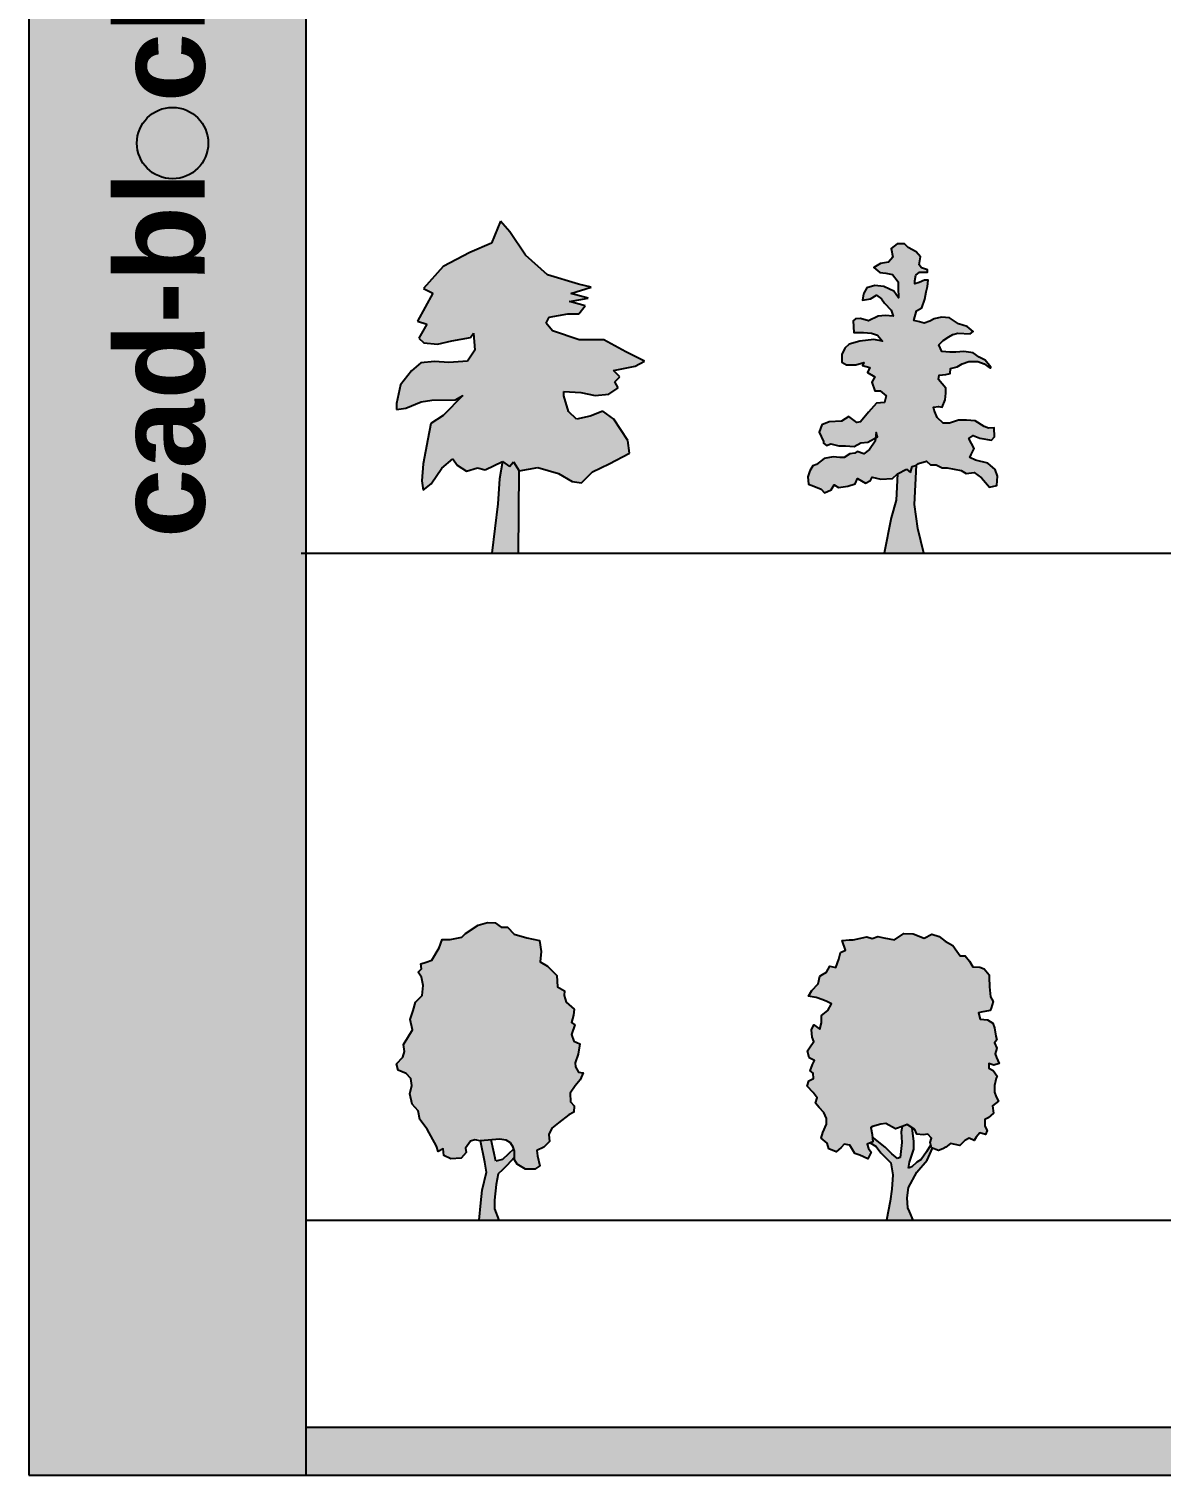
# Model space of a CAD drawing. Header units: millimetres. Extents: x 23281 to 186461, y 175321 to 253200.
# Drawn here: x 23281 to 53759, y 175321 to 214261 of the extents above; entities that cross this region are included whole.
import ezdxf

# ---------------------------------------------------------------- set-up
doc = ezdxf.new("R2010")
doc.units = ezdxf.units.MM
doc.layers.add('www.cad-blocks.net', color=7, linetype='Continuous')
doc.styles.get("Standard").update_dxf_attribs({"font": 'arial.ttf'})

# ---------------------------------------------------------------- blocks, each defined once
blk = doc.blocks.new('A$C51D35598')
for color, points in [(255, [(6174, 5420), (5587, 5750), (4918, 5744), (4200, 5989), (4031, 6191), (4113, 6359), (4614, 6446), (4913, 6449), (5078, 6665), (4659, 6781), (5160, 6869), (4693, 6996), (5241, 7168), (4906, 7249), (4069, 7493), (3479, 8026), (3056, 8655), (2803, 8940), (2557, 8353), (1974, 8097), (1261, 7722), (728, 7132), (980, 7003), (568, 6248), (819, 6166), (607, 5794), (740, 5664), (1110, 5631), (1491, 5717), (1992, 5805), (2075, 5925), (2114, 5472), (1914, 5171), (1412, 5132), (1030, 5165), (660, 5126), (411, 4909), (115, 4536), (0, 4034), (1, 3867), (252, 3905), (668, 4075), (955, 4125), (1587, 4130), (1789, 4251), (1256, 3710), (924, 3492), (843, 3073), (717, 2404), (685, 1950), (723, 1699), (936, 1868), (1220, 2288), (1516, 2541), (1637, 2375), (1889, 2210), (2187, 2296), (2390, 2250), (2854, 2468), (3042, 2339), (3156, 2459), (3310, 2221), (3811, 2309), (4361, 2146), (4733, 1934), (4984, 1900), (5280, 2189), (5732, 2407), (6279, 2698), (6229, 3032), (5854, 3614), (5554, 3827), (5221, 3693), (4851, 3606), (4635, 3820), (4512, 4237), (4511, 4356), (4965, 4324), (5348, 4243), (5718, 4282), (5967, 4451), (5882, 4617), (6013, 4750), (5844, 4916), (6428, 5040), (6678, 5173)]), (253, [(3310, 2221), (3156, 2459), (3042, 2339), (2854, 2468), (2774, 2002), (2732, 1333), (2574, 0), (3291, 0)])]:
    blk.add_hatch(color=color).paths.add_polyline_path(points)
at = {"color": 255}
for p, q in [((2803, 8940), (2557, 8353)), ((3056, 8655), (2803, 8940)), ((3479, 8026), (3056, 8655)), ((2557, 8353), (1974, 8097)), ((1974, 8097), (1261, 7722)), ((4069, 7493), (3479, 8026)), ((1261, 7722), (728, 7132)), ((4906, 7249), (4069, 7493)), ((728, 7132), (980, 7003)), ((4693, 6996), (5241, 7168)), ((5241, 7168), (4906, 7249)), ((980, 7003), (568, 6248)), ((4659, 6781), (5160, 6869)), ((5078, 6665), (4659, 6781)), ((5160, 6869), (4693, 6996)), ((4913, 6449), (5078, 6665)), ((568, 6248), (819, 6166)), ((4031, 6191), (4113, 6359)), ((4113, 6359), (4614, 6446)), ((4614, 6446), (4913, 6449)), ((819, 6166), (607, 5794)), ((1992, 5805), (2075, 5925)), ((2075, 5925), (2114, 5472)), ((4200, 5989), (4031, 6191)), ((4918, 5744), (4200, 5989)), ((607, 5794), (740, 5664)), ((740, 5664), (1110, 5631)), ((1110, 5631), (1491, 5717)), ((1491, 5717), (1992, 5805)), ((2114, 5472), (1914, 5171)), ((5587, 5750), (4918, 5744)), ((6174, 5420), (5587, 5750)), ((660, 5126), (411, 4909)), ((1030, 5165), (660, 5126)), ((1412, 5132), (1030, 5165)), ((1914, 5171), (1412, 5132)), ((6678, 5173), (6174, 5420)), ((6428, 5040), (6678, 5173)), ((411, 4909), (115, 4536)), ((5844, 4916), (6428, 5040)), ((6013, 4750), (5844, 4916)), ((5882, 4617), (6013, 4750)), ((115, 4536), (0, 4034)), ((4511, 4356), (4965, 4324)), ((4512, 4237), (4511, 4356)), ((4965, 4324), (5348, 4243)), ((5718, 4282), (5967, 4451)), ((5967, 4451), (5882, 4617)), ((0, 4034), (1, 3867)), ((1, 3867), (252, 3905)), ((252, 3905), (668, 4075)), ((668, 4075), (955, 4125)), ((955, 4125), (1587, 4130)), ((1789, 4251), (1256, 3710)), ((1587, 4130), (1789, 4251)), ((4635, 3820), (4512, 4237)), ((5348, 4243), (5718, 4282)), ((1256, 3710), (924, 3492)), ((4851, 3606), (4635, 3820)), ((5221, 3693), (4851, 3606)), ((5554, 3827), (5221, 3693)), ((5854, 3614), (5554, 3827)), ((6229, 3032), (5854, 3614)), ((924, 3492), (843, 3073)), ((843, 3073), (717, 2404)), ((6279, 2698), (6229, 3032)), ((717, 2404), (685, 1950)), ((1220, 2288), (1516, 2541)), ((1516, 2541), (1637, 2375)), ((1637, 2375), (1889, 2210)), ((2390, 2250), (2854, 2468)), ((2854, 2468), (2774, 2002)), ((2854, 2468), (3042, 2339)), ((3042, 2339), (3156, 2459)), ((3156, 2459), (3310, 2221)), ((5280, 2189), (5732, 2407)), ((5732, 2407), (6279, 2698)), ((685, 1950), (723, 1699)), ((936, 1868), (1220, 2288)), ((1889, 2210), (2187, 2296)), ((2187, 2296), (2390, 2250)), ((2774, 2002), (2732, 1333)), ((3291, 0), (3310, 2221)), ((3310, 2221), (3811, 2309)), ((3811, 2309), (4361, 2146)), ((4361, 2146), (4733, 1934)), ((4984, 1900), (5280, 2189)), ((723, 1699), (936, 1868)), ((4733, 1934), (4984, 1900)), ((2732, 1333), (2574, 0))]:
    blk.add_line(p, q, dxfattribs=at)
blk = doc.blocks.new('A$C176B3329')
for color, points in [(255, [(3717, 4306), (3716, 4447), (3517, 4681), (3533, 4799), (3713, 4817), (3831, 4841), (3846, 4976), (4026, 5016), (4160, 5096), (4339, 5159), (4575, 5161), (4750, 5101), (4908, 4984), (4930, 5007), (4771, 5202), (4613, 5279), (4455, 5396), (4197, 5433), (3983, 5415), (3826, 5414), (3607, 5429), (3527, 5608), (3644, 5727), (3801, 5823), (3901, 5886), (4036, 5926), (4373, 5906), (4451, 5969), (4293, 6102), (4056, 6179), (3819, 6335), (3600, 6355), (3404, 6314), (3286, 6252), (3129, 6194), (3011, 6233), (2854, 6271), (2930, 6524), (3070, 6604), (3147, 6840), (3185, 7037), (3223, 7178), (3238, 7352), (3143, 7351), (3003, 7294), (2885, 7254), (2885, 7332), (2906, 7490), (3007, 7571), (3220, 7571), (3219, 7627), (3065, 7685), (2999, 7766), (3037, 7979), (2918, 8119), (2703, 8235), (2602, 8330), (2405, 8328), (2249, 8209), (2290, 7974), (2173, 7838), (1960, 7797), (1781, 7694), (1939, 7561), (2097, 7540), (2277, 7502), (2435, 7306), (2437, 7149), (2439, 6874), (2320, 7053), (2201, 7108), (2043, 7185), (1807, 7206), (1589, 7143), (1511, 7007), (1495, 6928), (1473, 6810), (1692, 6851), (1849, 6948), (1984, 6854), (2064, 6736), (2245, 6541), (2302, 6384), (2089, 6400), (1892, 6381), (1635, 6261), (1421, 6316), (1281, 6315), (1225, 6258), (1244, 5944), (1306, 5944), (1503, 5946), (1716, 5925), (1874, 5870), (2016, 5714), (1779, 5751), (1403, 5709), (1112, 5628), (995, 5526), (918, 5351), (919, 5149), (1038, 5072), (1156, 5073), (1291, 5074), (1509, 5137), (1470, 5058), (1667, 4998), (1607, 4863), (1804, 4746), (1727, 4605), (1807, 4370), (1947, 4371), (2106, 4238), (2068, 4058), (1849, 4039), (1637, 3802), (1420, 3542), (1325, 3524), (1105, 3679), (909, 3560), (578, 3535), (382, 3455), (305, 3258), (425, 3006), (425, 2967), (504, 2905), (622, 2946), (836, 2891), (1016, 2893), (1252, 2872), (1425, 2974), (1621, 2993), (1825, 3106), (1838, 3253), (1878, 3135), (1825, 3106), (1818, 3017), (1662, 2796), (1506, 2677), (1331, 2738), (1270, 2698), (1135, 2674), (979, 2578), (861, 2577), (681, 2592), (445, 2551), (233, 2392), (132, 2352), (55, 2217), (0, 2059), (18, 1863), (159, 1802), (356, 1725), (453, 1630), (632, 1710), (709, 1846), (828, 1768), (1080, 1809), (1276, 1872), (1337, 2008), (1551, 1891), (1691, 1954), (1730, 2050), (1966, 1996), (2280, 2015), (2414, 2134), (2660, 2261), (2765, 2175), (2812, 2331), (2923, 2374), (2985, 2414), (3198, 2477), (3300, 2377), (3457, 2378), (3615, 2301), (3749, 2302), (4126, 2226), (4262, 2149), (4481, 2173), (4678, 2034), (4894, 1783), (5090, 1824), (5110, 2077), (5047, 2256), (4849, 2428), (4517, 2504), (4359, 2582), (4398, 2661), (4475, 2819), (4333, 3093), (4450, 3172), (4631, 3095), (4945, 3041), (5023, 3137), (5022, 3373), (4864, 3372), (4746, 3410), (4509, 3566), (4273, 3586), (4054, 3585), (3819, 3504), (3645, 3503), (3486, 3659), (3406, 3855), (3383, 3933), (3523, 3951), (3619, 3935), (3696, 4132)]), (253, [(2959, 667), (2876, 1312), (2923, 2374), (2812, 2331), (2765, 2175), (2660, 2261), (2414, 2134), (2380, 1426), (2249, 953), (2060, 0), (3122, 0)])]:
    blk.add_hatch(color=color).paths.add_polyline_path(points)
at = {"color": 255}
for p, q in [((2812, 2331), (2923, 2374)), ((2414, 2134), (2660, 2261)), ((2660, 2261), (2765, 2175)), ((2765, 2175), (2812, 2331))]:
    blk.add_line(p, q, dxfattribs=at)
blk.add_lwpolyline([(3122, 0), (2959, 667), (2876, 1312), (2923, 2374), (2985, 2414), (3198, 2477), (3300, 2377), (3457, 2378), (3615, 2301), (3749, 2302), (4126, 2226), (4262, 2149), (4481, 2173), (4678, 2034), (4894, 1783), (5090, 1824), (5110, 2077), (5047, 2256), (4849, 2428), (4517, 2504), (4359, 2582), (4398, 2661), (4475, 2819), (4333, 3093), (4450, 3172), (4631, 3095), (4945, 3041), (5023, 3137), (5022, 3373), (4864, 3372), (4746, 3410), (4509, 3566), (4273, 3586), (4054, 3585), (3819, 3504), (3645, 3503), (3486, 3659), (3406, 3855), (3383, 3933), (3523, 3951), (3619, 3935), (3696, 4132), (3717, 4306), (3716, 4447), (3517, 4681), (3533, 4799), (3713, 4817), (3831, 4841), (3846, 4976), (4026, 5016), (4160, 5096), (4339, 5159), (4575, 5161), (4750, 5101), (4908, 4984), (4930, 5007), (4771, 5202), (4613, 5279), (4455, 5396), (4197, 5433), (3983, 5415), (3826, 5414), (3607, 5429), (3527, 5608), (3644, 5727), (3801, 5823), (3901, 5886), (4036, 5926), (4373, 5906), (4451, 5969), (4293, 6102), (4056, 6179), (3819, 6335), (3600, 6355), (3404, 6314), (3286, 6252), (3129, 6194), (3011, 6233), (2854, 6271), (2930, 6524), (3070, 6604), (3147, 6840), (3185, 7037), (3223, 7178), (3238, 7352), (3143, 7351), (3003, 7294), (2885, 7254), (2885, 7332), (2906, 7490), (3007, 7571), (3220, 7571), (3219, 7627), (3065, 7685), (2999, 7766), (3037, 7979), (2918, 8119), (2703, 8235), (2602, 8330), (2405, 8328), (2249, 8209), (2290, 7974), (2173, 7838), (1960, 7797), (1781, 7694), (1939, 7561), (2097, 7540), (2277, 7502), (2435, 7306), (2437, 7149), (2439, 6874), (2320, 7053), (2201, 7108), (2043, 7185), (1807, 7206), (1589, 7143), (1511, 7007), (1495, 6928), (1473, 6810), (1692, 6851), (1849, 6948), (1984, 6854), (2064, 6736), (2245, 6541), (2302, 6384), (2089, 6400), (1892, 6381), (1635, 6261), (1421, 6316), (1281, 6315), (1225, 6258), (1244, 5944), (1306, 5944), (1503, 5946), (1716, 5925), (1874, 5870), (2016, 5714), (1779, 5751), (1403, 5709), (1112, 5628), (995, 5526), (918, 5351), (919, 5149), (1038, 5072), (1156, 5073), (1291, 5074), (1509, 5137), (1470, 5058), (1667, 4998), (1607, 4863), (1804, 4746), (1727, 4605), (1807, 4370), (1947, 4371), (2106, 4238), (2068, 4058), (1849, 4039), (1637, 3802), (1420, 3542), (1325, 3524), (1105, 3679), (909, 3560), (578, 3535), (382, 3455), (305, 3258), (425, 3006), (425, 2967), (504, 2905), (622, 2946), (836, 2891), (1016, 2893), (1252, 2872), (1425, 2974), (1621, 2993), (1878, 3135), (1838, 3253), (1818, 3017), (1662, 2796), (1506, 2677), (1331, 2738), (1270, 2698), (1135, 2674), (979, 2578), (861, 2577), (681, 2592), (445, 2551), (233, 2392), (132, 2352), (55, 2217), (0, 2059), (18, 1863), (159, 1802), (356, 1725), (453, 1630), (632, 1710), (709, 1846), (828, 1768), (1080, 1809), (1276, 1872), (1337, 2008), (1551, 1891), (1691, 1954), (1730, 2050), (1966, 1996), (2280, 2015), (2414, 2134), (2380, 1426), (2249, 953), (2060, 0)], dxfattribs=at)
blk = doc.blocks.new('A$C25972308')
for color, points in [(255, [(4715, 5002), (4802, 5268), (4713, 5326), (4770, 5521), (4782, 5681), (4574, 5873), (4513, 6049), (4529, 6180), (4335, 6284), (4320, 6591), (4065, 6842), (3875, 6958), (3902, 7236), (3853, 7531), (3516, 7604), (3174, 7702), (2995, 7895), (2818, 7893), (2657, 8010), (2451, 8021), (2199, 7948), (1859, 7722), (1759, 7620), (1448, 7558), (1229, 7557), (1155, 7333), (951, 7007), (659, 6888), (675, 6769), (587, 6680), (677, 6550), (721, 6327), (693, 6049), (518, 5871), (448, 5647), (374, 5410), (435, 5133), (306, 4925), (190, 4731), (221, 4542), (176, 4394), (0, 4215), (48, 4039), (267, 3952), (386, 3818), (417, 3629), (360, 3405), (421, 3128), (587, 2952), (631, 2717), (827, 2453), (1152, 1863), (1256, 1921), (1274, 1745), (1465, 1658), (1747, 1677), (1876, 1825), (1863, 1943), (1992, 2134), (2246, 2208), (2261, 2136), (2890, 2197), (3070, 2083), (3177, 1920), (3179, 1629), (3252, 1512), (3476, 1379), (3724, 1381), (3859, 1470), (3765, 1875), (3973, 1972), (4119, 2121), (4100, 2314), (4188, 2479), (4363, 2628), (4776, 2935), (4789, 3086), (4683, 3191), (4681, 3427), (4815, 3617), (4944, 3782), (5031, 3973), (4900, 3988), (4794, 4192), (4896, 4473), (4936, 4755), (4776, 4826)]), (253, [(2683, 960), (2740, 1255), (2857, 1361), (2974, 1480), (3179, 1701), (3177, 1865), (3159, 1927), (2855, 1639), (2678, 1596), (2556, 2165), (2261, 2136), (2384, 1564), (2428, 1299), (2314, 809), (2274, 472), (2232, 0), (2762, 0), (2642, 311), (2640, 547)])]:
    blk.add_hatch(color=color).paths.add_polyline_path(points)
at = {"color": 255}
for p, q in [((2678, 1596), (2556, 2165)), ((2855, 1639), (2678, 1596)), ((3159, 1927), (2855, 1639)), ((3179, 1701), (2974, 1480)), ((2740, 1255), (2683, 960)), ((2857, 1361), (2740, 1255)), ((2974, 1480), (2857, 1361)), ((2683, 960), (2640, 547)), ((2640, 547), (2642, 311)), ((2642, 311), (2762, 0))]:
    blk.add_line(p, q, dxfattribs=at)
blk.add_lwpolyline([(2232, 0), (2274, 472), (2314, 809), (2428, 1299), (2384, 1564), (2261, 2136), (2109, 2168), (1992, 2134), (1863, 1943), (1876, 1825), (1747, 1677), (1465, 1658), (1274, 1745), (1256, 1921), (1126, 1849), (1079, 1996), (827, 2453), (631, 2717), (587, 2952), (421, 3128), (360, 3405), (417, 3629), (386, 3818), (267, 3952), (48, 4039), (0, 4215), (176, 4394), (221, 4542), (190, 4731), (306, 4925), (435, 5133), (374, 5410), (448, 5647), (518, 5871), (693, 6049), (721, 6327), (677, 6550), (587, 6680), (675, 6769), (657, 6904), (804, 6947), (951, 7007), (1155, 7333), (1229, 7557), (1448, 7558), (1759, 7620), (1859, 7722), (2199, 7948), (2451, 8021), (2657, 8010), (2818, 7893), (2995, 7895), (3174, 7702), (3516, 7604), (3853, 7531), (3902, 7236), (3875, 6958), (4065, 6842), (4320, 6591), (4335, 6284), (4529, 6180), (4513, 6049), (4574, 5873), (4782, 5681), (4770, 5521), (4713, 5326), (4802, 5268), (4715, 5002), (4776, 4826), (4936, 4755), (4896, 4473), (4810, 4236), (4823, 4135), (4900, 3988), (5031, 3973), (4944, 3782), (4815, 3617), (4681, 3427), (4683, 3191), (4789, 3086), (4774, 2909), (4644, 2837), (4363, 2628), (4188, 2479), (4100, 2314), (4119, 2121), (3973, 1972), (3779, 1882), (3797, 1735), (3859, 1470), (3724, 1381), (3476, 1379), (3252, 1512), (3179, 1629), (3177, 1865), (3147, 1966), (3070, 2083), (2952, 2158), (2775, 2186), (2261, 2136)], dxfattribs=at)
blk = doc.blocks.new('A$C71074ECD')
for color, points in [(255, [(5049, 4781), (5108, 4857), (5077, 4958), (5046, 5181), (5003, 5311), (4855, 5398), (4661, 5414), (4618, 5590), (4689, 5604), (4925, 5652), (4954, 5711), (5011, 5888), (4939, 6018), (4907, 6283), (4905, 6549), (4904, 6608), (4768, 6771), (4650, 6812), (4460, 6827), (4371, 6974), (4252, 7121), (4117, 7120), (4028, 7249), (3925, 7396), (3718, 7512), (3553, 7646), (3363, 7703), (3153, 7596), (2857, 7712), (2609, 7727), (2357, 7548), (2062, 7605), (1902, 7645), (1755, 7585), (1607, 7631), (1237, 7552), (1136, 7551), (942, 7537), (1033, 7272), (903, 7212), (858, 7035), (771, 6811), (611, 6839), (524, 6679), (419, 6619), (347, 6572), (303, 6365), (127, 6187), (40, 6039), (247, 5998), (424, 5941), (530, 5895), (661, 5825), (561, 5647), (385, 5511), (387, 5321), (342, 5144), (181, 5261), (123, 5125), (137, 4936), (184, 4819), (68, 4641), (9, 4564), (53, 4375), (201, 4301), (143, 4199), (85, 4022), (161, 3963), (175, 3816), (45, 3756), (0, 3608), (166, 3445), (268, 3299), (227, 3151), (329, 3034), (448, 2904), (525, 2741), (526, 2593), (422, 2369), (382, 2209), (543, 2075), (590, 1928), (780, 1841), (914, 1960), (1002, 2049), (1150, 2021), (1282, 1803), (1417, 1758), (1637, 1658), (1724, 1836), (1652, 1936), (1621, 2054), (1768, 2114), (1750, 2308), (1719, 2497), (1765, 2527), (1983, 2588), (2118, 2606), (2384, 2460), (2590, 2533), (2691, 2581), (2898, 2447), (2958, 2317), (3123, 2302), (3253, 2320), (3347, 2215), (3314, 2097), (3349, 1950), (3539, 1880), (3656, 1923), (3732, 1970), (3862, 2072), (4115, 2015), (4244, 2150), (4362, 2210), (4497, 2152), (4555, 2241), (4655, 2360), (4803, 2315), (4849, 2421), (4789, 2538), (4787, 2715), (4876, 2758), (5022, 2881), (4991, 3087), (5150, 3206), (5090, 3324), (5047, 3454), (5046, 3631), (5086, 3825), (5115, 3884), (5013, 4031), (4895, 4101), (4894, 4219), (5025, 4178), (5172, 4222), (5099, 4385), (5068, 4486), (5109, 4634)]), (253, [(2758, 1562), (2873, 1917), (2872, 2123), (2828, 2493), (2691, 2581), (2590, 2533), (2561, 2523), (2532, 2386), (2547, 2091), (2508, 1695), (2433, 1665), (2284, 1794), (2106, 1969), (1756, 2245), (1768, 2114), (1695, 2084), (1858, 1984), (1989, 1821), (2257, 1545), (2306, 1221), (2279, 838), (2235, 513), (2138, 0), (2859, 0), (2756, 235), (2709, 340), (2694, 605), (2734, 884), (2954, 1298), (3229, 1624), (3379, 1939), (3349, 1950), (3330, 2029), (3215, 1848), (3069, 1640), (2952, 1563), (2818, 1444), (2730, 1402)])]:
    blk.add_hatch(color=color).paths.add_polyline_path(points)
at = {"color": 255}
for p, q in [((2561, 2523), (2532, 2386)), ((2532, 2386), (2547, 2091)), ((2872, 2123), (2828, 2493)), ((1695, 2084), (1858, 1984)), ((2106, 1969), (1756, 2245)), ((1858, 1984), (1989, 1821)), ((2284, 1794), (2106, 1969)), ((2547, 2091), (2508, 1695)), ((2873, 1917), (2872, 2123)), ((3330, 2029), (3215, 1848)), ((1989, 1821), (2257, 1545)), ((2433, 1665), (2284, 1794)), ((2508, 1695), (2433, 1665)), ((2730, 1402), (2758, 1562)), ((2758, 1562), (2873, 1917)), ((2952, 1563), (2818, 1444)), ((3069, 1640), (2952, 1563)), ((2954, 1298), (3229, 1624)), ((3215, 1848), (3069, 1640)), ((3229, 1624), (3379, 1939)), ((2257, 1545), (2306, 1221)), ((2306, 1221), (2279, 838)), ((2818, 1444), (2730, 1402)), ((2734, 884), (2954, 1298)), ((2279, 838), (2235, 513)), ((2694, 605), (2734, 884)), ((2235, 513), (2138, 0)), ((2709, 340), (2694, 605)), ((2756, 235), (2709, 340)), ((2859, 0), (2756, 235))]:
    blk.add_line(p, q, dxfattribs=at)
blk.add_lwpolyline([(4904, 6608), (4905, 6549), (4907, 6283), (4939, 6018), (5011, 5888), (4954, 5711), (4925, 5652), (4689, 5604), (4618, 5590), (4661, 5414), (4855, 5398), (5003, 5311), (5046, 5181), (5077, 4958), (5108, 4857), (5049, 4781), (5109, 4634), (5068, 4486), (5099, 4385), (5172, 4222), (5025, 4178), (4894, 4219), (4895, 4101), (5013, 4031), (5115, 3884), (5086, 3825), (5046, 3631), (5047, 3454), (5090, 3324), (5150, 3206), (4991, 3087), (5022, 2881), (4876, 2758), (4787, 2715), (4789, 2538), (4849, 2421), (4803, 2315), (4655, 2360), (4555, 2241), (4497, 2152), (4362, 2210), (4244, 2150), (4115, 2015), (3862, 2072), (3732, 1970), (3656, 1923), (3539, 1880), (3349, 1950), (3314, 2097), (3347, 2215), (3253, 2320), (3123, 2302), (2958, 2317), (2898, 2447), (2691, 2581), (2590, 2533), (2384, 2460), (2118, 2606), (1983, 2588), (1765, 2527), (1719, 2497), (1750, 2308), (1768, 2114), (1621, 2054), (1652, 1936), (1724, 1836), (1637, 1658), (1417, 1758), (1282, 1803), (1150, 2021), (1002, 2049), (914, 1960), (780, 1841), (590, 1928), (543, 2075), (382, 2209), (422, 2369), (526, 2593), (525, 2741), (448, 2904), (329, 3034), (227, 3151), (268, 3299), (166, 3445), (0, 3608), (45, 3756), (175, 3816), (161, 3963), (85, 4022), (143, 4199), (201, 4301), (53, 4375), (9, 4564), (68, 4641), (184, 4819), (137, 4936), (123, 5125), (181, 5261), (342, 5144), (387, 5321), (385, 5511), (561, 5647), (661, 5825), (530, 5895), (424, 5941), (247, 5998), (40, 6039), (127, 6187), (303, 6365), (347, 6572), (419, 6619), (524, 6679), (611, 6839), (771, 6811), (858, 7035), (903, 7212), (1033, 7272), (942, 7537), (1136, 7551), (1237, 7552), (1607, 7631), (1755, 7585), (1902, 7645), (2062, 7605), (2357, 7548), (2609, 7727), (2857, 7712), (3153, 7596), (3363, 7703), (3553, 7646), (3718, 7512), (3925, 7396), (4028, 7249), (4117, 7120), (4252, 7121), (4371, 6974), (4460, 6827), (4650, 6812), (4768, 6771)], close=True, dxfattribs=at)
blk = doc.blocks.new('FORMAT')
at = {"layer": 'www.cad-blocks.net', "true_color": 0x444444}
blk.add_hatch(color=250, dxfattribs=at).paths.add_polyline_path([(23281, 175321), (30739, 175321), (30739, 253200), (23281, 253200)])
at = {"layer": 'www.cad-blocks.net', "true_color": 0x546d8e}
blk.add_hatch(color=155, dxfattribs=at).paths.add_polyline_path([(26187, 211187, 1), (28108, 211187, 1)])
h = blk.add_hatch(color=155, dxfattribs=at)
h.set_gradient(color1=(68, 68, 68), color2=(84, 109, 142), tint=1)
h.paths.add_polyline_path([(30739, 176614), (30739, 175321), (186461, 175321), (186461, 176614)])
at = {"layer": 'www.cad-blocks.net', "color": 250, "true_color": 0x444444}
for p, q in [((23281, 253200), (23281, 175321)), ((30739, 253200), (30739, 175321)), ((23281, 175321), (30739, 175321))]:
    blk.add_line(p, q, dxfattribs=at)
at = {"layer": 'www.cad-blocks.net'}
blk.add_line((30739, 253200), (30739, 175321), dxfattribs=at)
at = {"layer": 'www.cad-blocks.net', "color": 155, "true_color": 0x546d8e}
for p, q in [((30739, 251104), (30739, 176614)), ((30611, 200143), (186461, 200143)), ((30739, 182181), (186461, 182181)), ((30739, 176614), (186461, 176614)), ((30739, 176614), (186461, 176614)), ((30739, 175321), (186461, 175321))]:
    blk.add_line(p, q, dxfattribs=at)
blk.add_circle((27148, 211187), 961, dxfattribs=at)
at = {"layer": 'www.cad-blocks.net', "insert": (25613, 200551), "char_height": 2400, "attachment_point": 1, "rotation": 90}
blk.add_mtext_dynamic_manual_height_columns('{\\fArial|b1|i0|c0|p34;\\C255;\\c16777215;cad-bl  cks net}', width=33614.95, gutter_width=12.5, heights=[0], dxfattribs=at)

msp = doc.modelspace()

# ---------------------------------------------------------------- block references
for name, p in [('A$C51D35598', (33173, 200143)), ('A$C176B3329', (44248, 200143)), ('A$C25972308', (33173, 182181)), ('A$C71074ECD', (44229, 182181))]:
    msp.add_blockref(name, p)
at = {"layer": 'www.cad-blocks.net'}
msp.add_blockref('FORMAT', (0, 0), dxfattribs=at)

doc.saveas('drawing.dxf')
